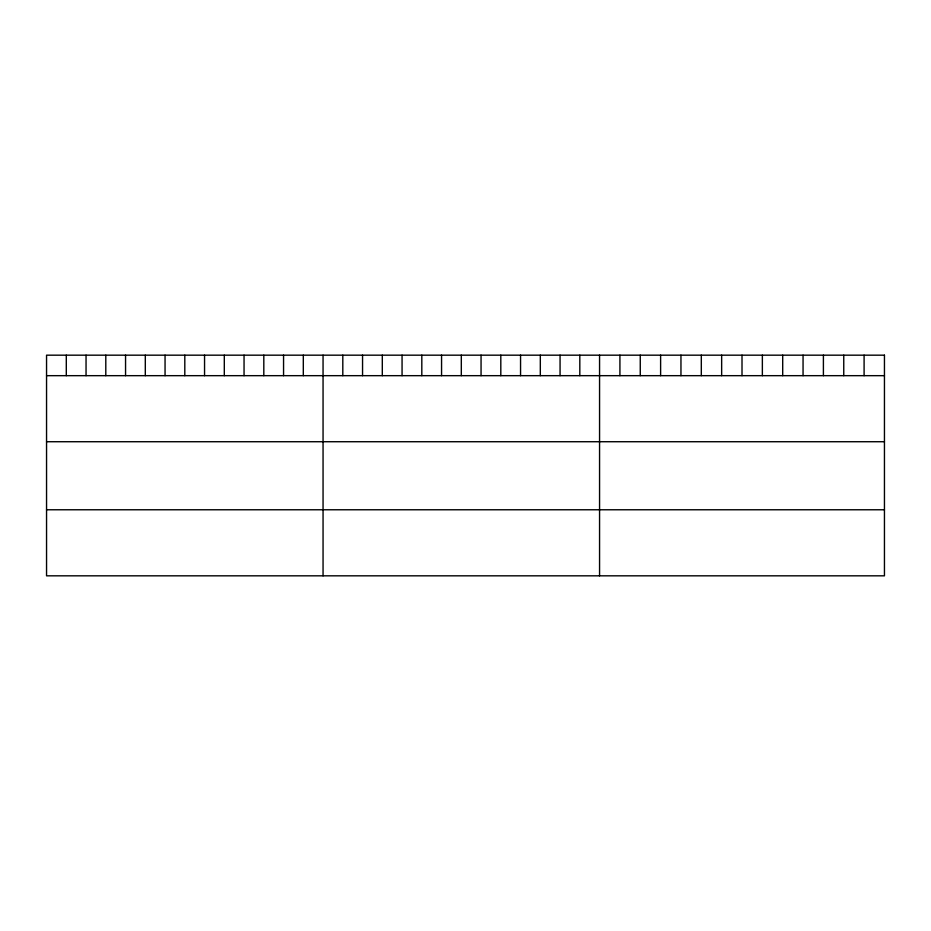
<?xml version="1.0" encoding="UTF-8"?>
<svg xmlns="http://www.w3.org/2000/svg" width="931" height="931" viewBox="0 0 931 931"><rect width="100%" height="100%" fill="white"/><g stroke="black" fill="none" stroke-linecap="round" stroke-linejoin="round"><path stroke-width="1.4" d="M46.55 375.67L884.45 375.67M46.55 441.725L884.45 441.725M46.55 509.769L884.45 509.769M864.096 355.177L864.096 375.67M843.754 355.177L843.754 375.67M823.4 355.177L823.4 375.67M803.057 355.177L803.057 375.67M782.703 355.177L782.703 375.67M762.361 355.177L762.361 375.67M742.007 355.177L742.007 375.67M721.653 355.177L721.653 375.67M701.311 355.177L701.311 375.67M680.957 355.177L680.957 375.67M660.614 355.177L660.614 375.67M640.26 355.177L640.26 375.67M619.918 355.177L619.918 375.67M599.564 355.177L599.564 575.824M579.815 355.177L579.815 375.67M560.066 355.177L560.066 375.67M540.317 355.177L540.317 375.67M520.557 355.177L520.557 375.67M500.808 355.177L500.808 375.67M481.059 355.177L481.059 375.67M461.31 355.177L461.31 375.67M441.562 355.177L441.562 375.67M421.813 355.177L421.813 375.67M402.064 355.177L402.064 375.67M382.304 355.177L382.304 375.67M362.555 355.177L362.555 375.67M342.806 355.177L342.806 375.67M323.057 355.177L323.057 575.824M303.308 355.177L303.308 375.67M283.559 355.177L283.559 375.67M263.81 355.177L263.81 375.67M244.05 355.177L244.05 375.67M224.301 355.177L224.301 375.67M204.552 355.177L204.552 375.67M184.804 355.177L184.804 375.67M165.055 355.177L165.055 375.67M145.306 355.177L145.306 375.67M125.557 355.177L125.557 375.67M105.797 355.177L105.797 375.67M86.048 355.177L86.048 375.67M66.299 355.177L66.299 375.67M884.45 355.177L46.55 355.177L46.55 575.824L884.45 575.824L884.45 355.177"/></g></svg>
